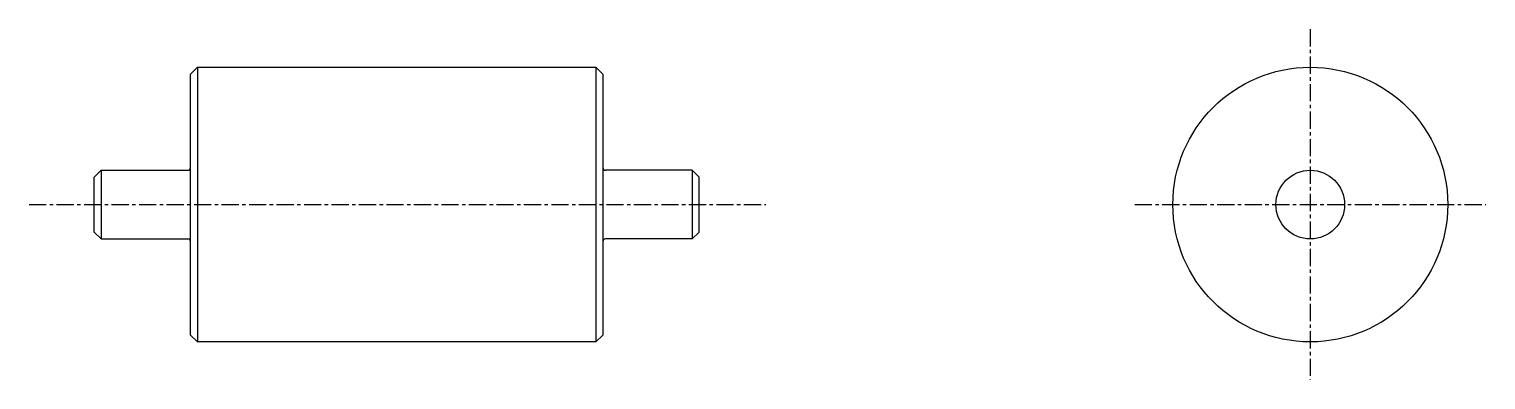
# Model space of a CAD drawing. Extents: x 75 to 181, y 83 to 195.
# Drawn here: x 75.2 to 181.2, y 169.6 to 195.2 of the extents above; entities outside this region: 2.
import ezdxf

# ---------------------------------------------------------------- set-up
doc = ezdxf.new("R2010")
doc.units = 0
doc.linetypes.add('CENTER', pattern=[2, 1.25, -0.25, 0.25, -0.25])
doc.layers.get('0').update_dxf_attribs({"linetype": 'CONTINUOUS'})
doc.layers.add('CENTER', color=1, linetype='CENTER')

msp = doc.modelspace()

# ---------------------------------------------------------------- linework, layer by layer
for p, q in [((86.96, 191.89), (87.46, 192.39)), ((86.96, 172.89), (86.96, 191.89)), ((87.46, 192.39), (116.46, 192.39)), ((87.46, 192.39), (87.46, 172.39)), ((116.46, 192.39), (116.46, 172.39)), ((116.46, 192.39), (116.96, 191.89)), ((116.96, 191.89), (116.96, 172.89)), ((87.46, 187.39), (87.46, 187.39)), ((79.96, 184.39), (80.46, 184.89)), ((123.96, 184.39), (123.46, 184.89)), ((79.96, 180.39), (79.96, 184.39)), ((123.96, 180.39), (123.96, 184.39)), ((87.46, 182.39), (87.46, 182.39)), ((79.96, 180.39), (80.46, 179.89)), ((123.96, 180.39), (123.46, 179.89)), ((87.46, 172.39), (86.96, 172.89)), ((116.96, 172.89), (116.46, 172.39)), ((116.46, 172.39), (87.46, 172.39))]:
    msp.add_line(p, q)
at = {"color": 7, "linetype": 'CONTINUOUS'}
for p, q in [((80.46, 184.89), (86.76, 184.89)), ((123.46, 184.89), (117.16, 184.89)), ((80.46, 179.89), (86.76, 179.89)), ((123.46, 179.89), (117.16, 179.89))]:
    msp.add_line(p, q, dxfattribs=at)
at = {"color": 7}
for p, q in [((80.46, 184.89), (80.46, 179.89)), ((123.46, 184.89), (123.46, 179.89))]:
    msp.add_line(p, q, dxfattribs=at)
msp.add_circle((168.43, 182.39), 10)
at = {"color": 7, "linetype": 'CONTINUOUS'}
msp.add_circle((168.43, 182.39), 2.5, dxfattribs=at)
for centre, start, end in [((86.76, 185.09), 270, 0), ((117.16, 185.09), 180, 270), ((86.76, 179.69), 0, 90), ((117.16, 179.69), 90, 180)]:
    msp.add_arc(centre, 0.2, start, end)
at = {"layer": 'CENTER', "color": 1, "linetype": 'CENTER'}
for p, q in [((168.43, 195.16), (168.43, 169.62)), ((75.22, 182.39), (128.82, 182.39)), ((155.66, 182.39), (181.2, 182.39))]:
    msp.add_line(p, q, dxfattribs=at)

# ---------------------------------------------------------------- texts
for s, p in [('SFRQ20-30-F7-P5-T7-Q5', (80.49, 99.05)), ('SFRQ20', (80.49, 84.05))]:
    msp.add_text(s, height=4).set_placement(p)

doc.saveas('drawing.dxf')
